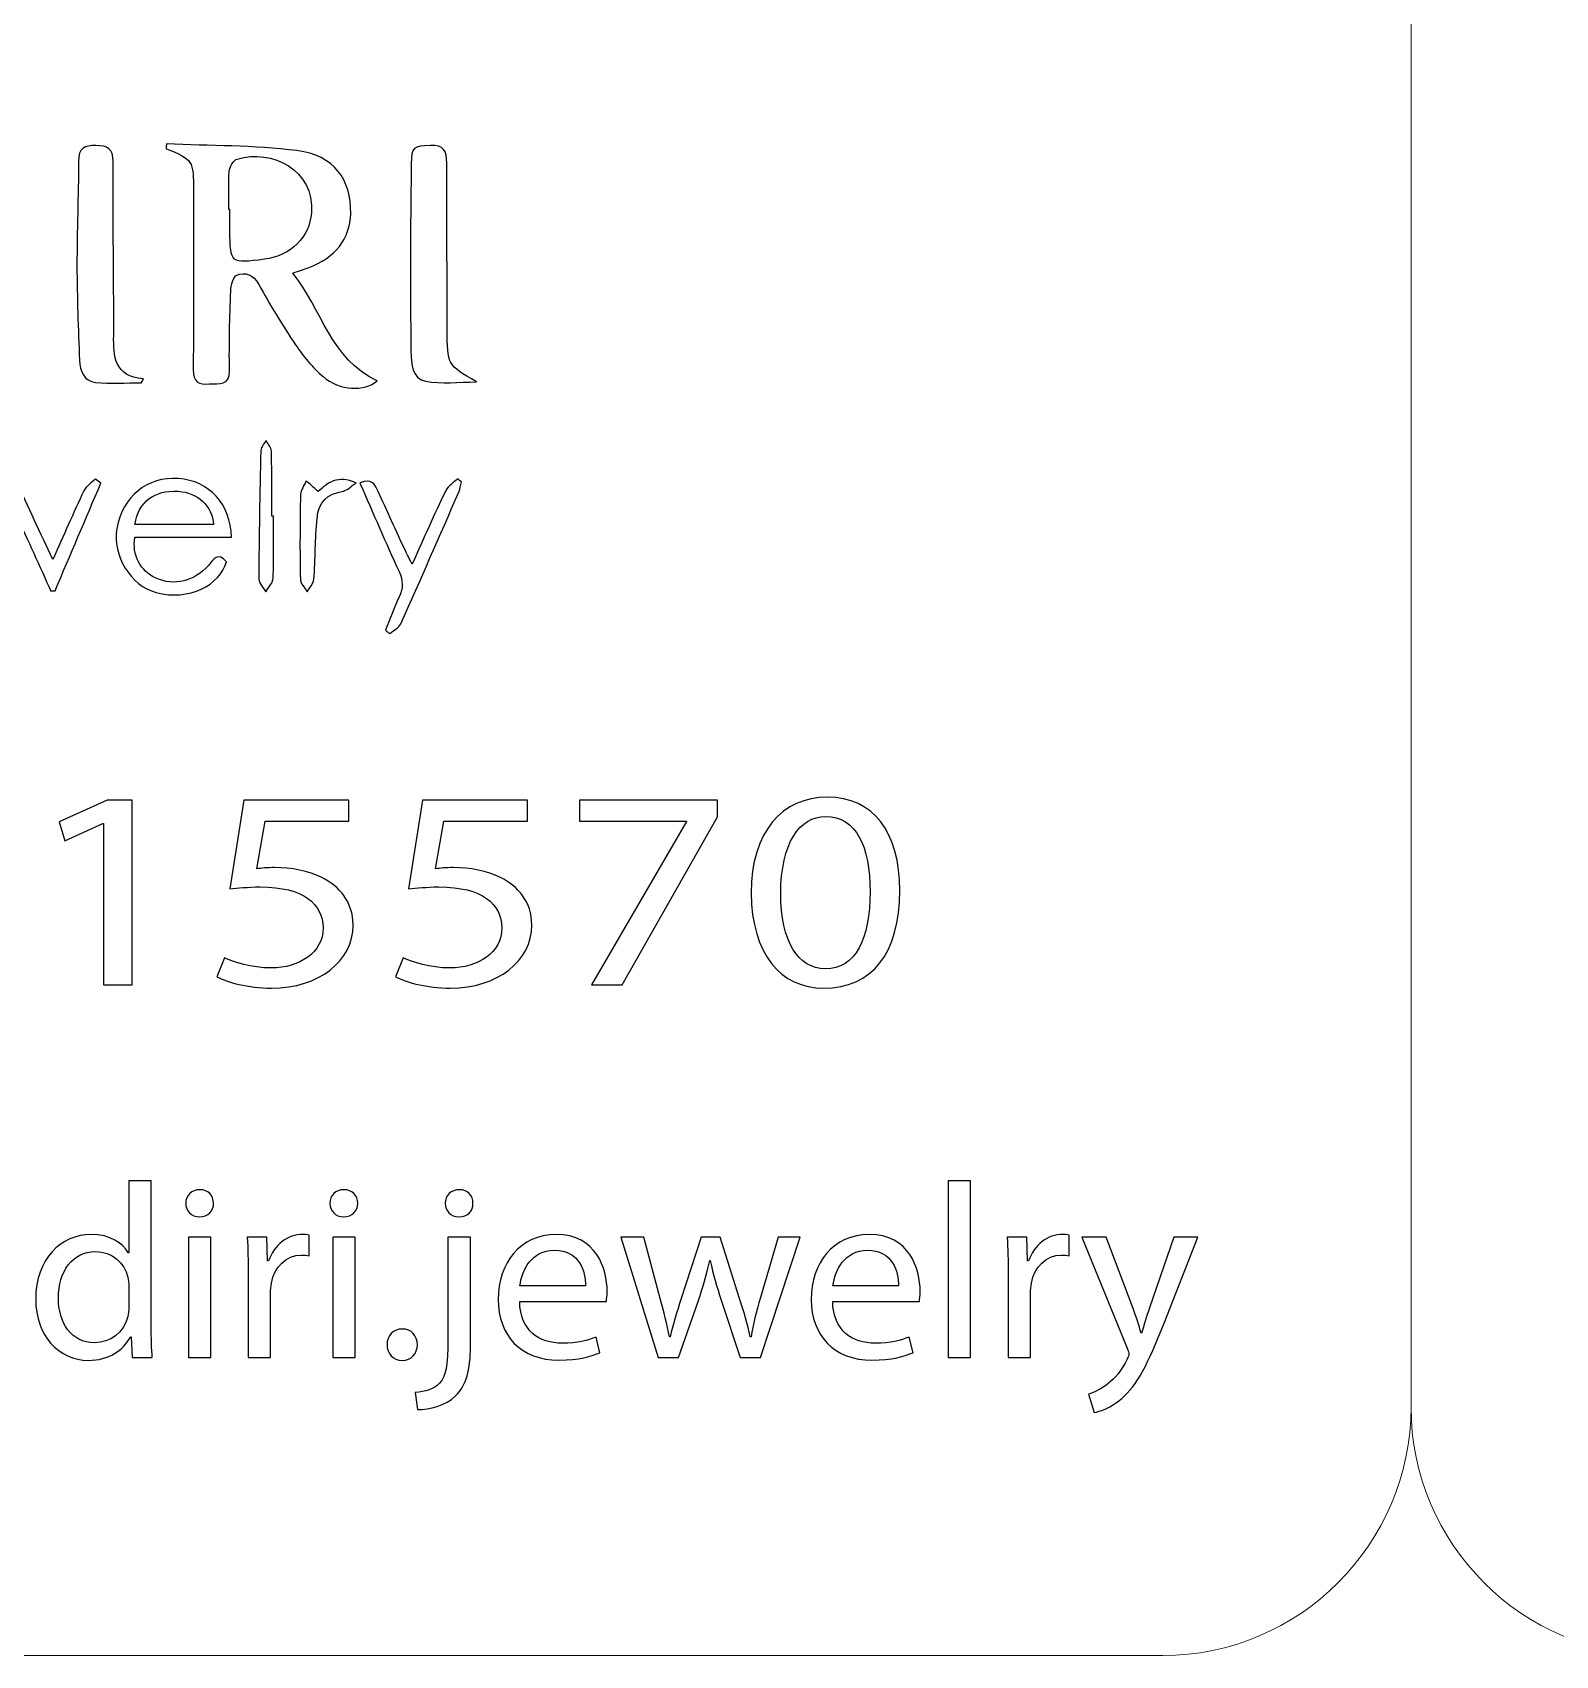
# Model space of a CAD drawing. Header units: millimetres. Extents: x -576 to 618, y 160 to 343.
# Drawn here: x -115.43 to -97.13, y 263.5 to 283 of the extents above; entities that cross this region are included whole.
import ezdxf

# ---------------------------------------------------------------- set-up
doc = ezdxf.new("R2010")
doc.units = ezdxf.units.MM
doc.header["$MEASUREMENT"] = 0
doc.layers.add('Layer 1', color=7, linetype='Continuous')

msp = doc.modelspace()

# ---------------------------------------------------------------- linework, layer by layer
at = {"layer": 'Layer 1', "color": 250, "lineweight": 18}
for points in [[(-135.6783, 303.3001), (-135.6783, 303.3001), (-101.8483, 303.3001), (-101.8483, 303.3001), (-100.2043, 303.3001), (-98.8633, 301.9591), (-98.8633, 300.3151), (-98.8633, 300.3151), (-98.8633, 266.4851), (-98.8633, 266.4851), (-98.8633, 264.8411), (-100.2043, 263.5001), (-101.8483, 263.5001), (-101.8483, 263.5001), (-135.6783, 263.5001), (-135.6783, 263.5001), (-137.3223, 263.5001), (-138.6633, 264.8411), (-138.6633, 266.4851), (-138.6633, 266.4851), (-138.6633, 300.3151), (-138.6633, 300.3151), (-138.6633, 301.9591), (-137.3223, 303.3001), (-135.6783, 303.3001)], [(-95.8783, 303.3001), (-95.8783, 303.3001), (-62.0483, 303.3001), (-62.0483, 303.3001), (-60.4043, 303.3001), (-59.0633, 301.9591), (-59.0633, 300.3151), (-59.0633, 300.3151), (-59.0633, 266.4851), (-59.0633, 266.4851), (-59.0633, 264.8411), (-60.4043, 263.5001), (-62.0483, 263.5001), (-62.0483, 263.5001), (-95.8783, 263.5001), (-95.8783, 263.5001), (-97.5223, 263.5001), (-98.8633, 264.8411), (-98.8633, 266.4851), (-98.8633, 266.4851), (-98.8633, 300.3151), (-98.8633, 300.3151), (-98.8633, 301.9591), (-97.5223, 303.3001), (-95.8783, 303.3001)]]:
    msp.add_open_spline(points, degree=3, knots=[0, 0, 0, 0, 0.125, 0.125, 0.125, 0.25, 0.25, 0.25, 0.375, 0.375, 0.375, 0.5, 0.5, 0.5, 0.625, 0.625, 0.625, 0.75, 0.75, 0.75, 0.875, 0.875, 0.875, 1, 1, 1, 1], dxfattribs=at)
at = {"layer": 'Layer 1', "color": 230}
for points, knots in [([(-114.1259, 278.7924), (-114.3091, 278.7924), (-114.4944, 278.7777), (-114.6757, 278.7974), (-114.8127, 278.812), (-114.8645, 278.9353), (-114.8694, 279.0616), (-114.8838, 279.4408), (-114.8985, 279.8199), (-114.8994, 280.1989), (-114.9, 280.6183), (-114.8813, 281.037), (-114.881, 281.4564), (-114.8807, 281.6124), (-114.8098, 281.6457), (-114.6719, 281.6432), (-114.5349, 281.6408), (-114.4641, 281.6071), (-114.4647, 281.451), (-114.4676, 280.8165), (-114.4598, 280.1821), (-114.4567, 279.5475), (-114.4563, 279.4854), (-114.4576, 279.423), (-114.4582, 279.3606), (-114.461, 279.111), (-114.4535, 278.8679), (-114.1003, 278.8402), (-114.1087, 278.8245), (-114.1175, 278.8086), (-114.1259, 278.7924)], [0, 0, 0, 0, 0.1, 0.1, 0.1, 0.2, 0.2, 0.2, 0.3, 0.3, 0.3, 0.4, 0.4, 0.4, 0.5, 0.5, 0.5, 0.6, 0.6, 0.6, 0.7, 0.7, 0.7, 0.8, 0.8, 0.8, 0.9, 0.9, 0.9, 1, 1, 1, 1]), ([(-113.8239, 281.6631), (-113.3006, 281.6394), (-112.7733, 281.6482), (-112.2554, 281.5823), (-111.8079, 281.5253), (-111.603, 281.2382), (-111.6092, 280.8248), (-111.6136, 280.5249), (-111.7974, 280.2906), (-112.1185, 280.1758), (-112.1699, 280.1574), (-112.222, 280.1402), (-112.3047, 280.1115), (-111.954, 279.6719), (-111.8495, 279.0744), (-111.291, 278.8173), (-111.4413, 278.6831), (-111.7443, 278.6965), (-111.9418, 278.8672), (-112.0685, 278.9761), (-112.178, 279.1115), (-112.2719, 279.2506), (-112.4301, 279.485), (-112.5784, 279.7271), (-112.7138, 279.9754), (-112.7802, 280.0971), (-112.875, 280.1255), (-112.9781, 280.0865), (-113.0214, 280.07), (-113.0488, 279.963), (-113.0514, 279.8956), (-113.0632, 279.5789), (-113.0716, 279.2613), (-113.0663, 278.9445), (-113.0626, 278.7486), (-113.1902, 278.7873), (-113.3053, 278.7789), (-113.4345, 278.7699), (-113.5038, 278.8005), (-113.5022, 278.9521), (-113.4963, 279.6656), (-113.5001, 280.3795), (-113.4985, 281.0931), (-113.4975, 281.4616), (-113.5075, 281.4797), (-113.8273, 281.6057), (-113.8261, 281.6248), (-113.8252, 281.6441), (-113.8239, 281.6631)], [0, 0, 0, 0, 0.0625, 0.0625, 0.0625, 0.125, 0.125, 0.125, 0.1875, 0.1875, 0.1875, 0.25, 0.25, 0.25, 0.3125, 0.3125, 0.3125, 0.375, 0.375, 0.375, 0.4375, 0.4375, 0.4375, 0.5, 0.5, 0.5, 0.5625, 0.5625, 0.5625, 0.625, 0.625, 0.625, 0.6875, 0.6875, 0.6875, 0.75, 0.75, 0.75, 0.8125, 0.8125, 0.8125, 0.875, 0.875, 0.875, 0.9375, 0.9375, 0.9375, 1, 1, 1, 1]), ([(-110.0948, 278.8031), (-110.3147, 278.8031), (-110.5182, 278.7744), (-110.7091, 278.8118), (-110.8701, 278.8436), (-110.8829, 279.0199), (-110.8848, 279.1634), (-110.8904, 279.5887), (-110.8907, 280.0137), (-110.8901, 280.4386), (-110.8894, 280.7675), (-110.8848, 281.0964), (-110.8813, 281.4249), (-110.8792, 281.6258), (-110.8595, 281.6349), (-110.6526, 281.6449), (-110.4891, 281.653), (-110.453, 281.5809), (-110.4539, 281.4327), (-110.4567, 280.7697), (-110.4483, 280.1063), (-110.4483, 279.4434), (-110.4483, 279.0084), (-110.452, 279.0084), (-110.0948, 278.8031)], [0, 0, 0, 0, 0.125, 0.125, 0.125, 0.25, 0.25, 0.25, 0.375, 0.375, 0.375, 0.5, 0.5, 0.5, 0.625, 0.625, 0.625, 0.75, 0.75, 0.75, 0.875, 0.875, 0.875, 1, 1, 1, 1]), ([(-113.0729, 280.8759), (-113.0729, 280.8759), (-113.0623, 280.8759), (-113.0623, 280.8759), (-113.0623, 280.7913), (-113.0635, 280.7065), (-113.062, 280.622), (-113.0547, 280.2229), (-113.0545, 280.2229), (-112.6458, 280.2775), (-112.3268, 280.3202), (-112.1032, 280.5433), (-112.0813, 280.8363), (-112.0432, 281.3546), (-112.5525, 281.6026), (-112.9746, 281.4816), (-113.0179, 281.4691), (-113.0639, 281.3867), (-113.0682, 281.3331), (-113.081, 281.1814), (-113.0729, 281.0282), (-113.0729, 280.8759)], [0, 0, 0, 0, 0.1428571, 0.1428571, 0.1428571, 0.2857143, 0.2857143, 0.2857143, 0.4285714, 0.4285714, 0.4285714, 0.5714286, 0.5714286, 0.5714286, 0.7142857, 0.7142857, 0.7142857, 0.8571429, 0.8571429, 0.8571429, 1, 1, 1, 1]), ([(-112.5378, 277.1915), (-112.5378, 276.9425), (-112.5322, 276.6932), (-112.5419, 276.4446), (-112.5441, 276.3884), (-112.599, 276.3344), (-112.6295, 276.2792), (-112.6589, 276.331), (-112.7134, 276.3827), (-112.7134, 276.4342), (-112.7116, 276.9494), (-112.7016, 277.4645), (-112.6891, 277.979), (-112.6879, 278.0202), (-112.6483, 278.0604), (-112.6261, 278.101), (-112.6037, 278.058), (-112.5628, 278.0159), (-112.5618, 277.9724), (-112.5559, 277.7122), (-112.5587, 277.4517), (-112.5587, 277.1915), (-112.5587, 277.1915), (-112.5378, 277.1915), (-112.5378, 277.1915)], [0, 0, 0, 0, 0.125, 0.125, 0.125, 0.25, 0.25, 0.25, 0.375, 0.375, 0.375, 0.5, 0.5, 0.5, 0.625, 0.625, 0.625, 0.75, 0.75, 0.75, 0.875, 0.875, 0.875, 1, 1, 1, 1]), ([(-115.6357, 277.2238), (-115.7883, 276.8875), (-115.9234, 276.5908), (-116.0582, 276.294), (-116.0744, 276.2924), (-116.091, 276.2912), (-116.1075, 276.29), (-116.2884, 276.7218), (-116.4698, 277.1533), (-116.651, 277.5851), (-116.632, 277.6004), (-116.6136, 277.616), (-116.5948, 277.6317), (-116.5493, 277.5927), (-116.4847, 277.5627), (-116.461, 277.5131), (-116.3509, 277.2831), (-116.2525, 277.0482), (-116.1493, 276.8151), (-116.1315, 276.7754), (-116.1091, 276.738), (-116.0775, 276.6784), (-115.9306, 276.9945), (-115.7932, 277.2903), (-115.6366, 277.6266), (-115.4809, 277.2925), (-115.3424, 276.9945), (-115.1901, 276.6675), (-115.0576, 276.9633), (-114.9415, 277.2322), (-114.8154, 277.4965), (-114.789, 277.5521), (-114.7243, 277.5889), (-114.6775, 277.6344), (-114.6554, 277.6191), (-114.6336, 277.6035), (-114.612, 277.588), (-114.7955, 277.1561), (-114.9792, 276.7243), (-115.1627, 276.2931), (-115.1795, 276.2922), (-115.1967, 276.2912), (-115.2132, 276.2906), (-115.349, 276.5901), (-115.4847, 276.8896), (-115.6357, 277.2238)], [0, 0, 0, 0, 0.0666667, 0.0666667, 0.0666667, 0.1333333, 0.1333333, 0.1333333, 0.2, 0.2, 0.2, 0.2666667, 0.2666667, 0.2666667, 0.3333333, 0.3333333, 0.3333333, 0.4, 0.4, 0.4, 0.4666667, 0.4666667, 0.4666667, 0.5333333, 0.5333333, 0.5333333, 0.6, 0.6, 0.6, 0.6666667, 0.6666667, 0.6666667, 0.7333333, 0.7333333, 0.7333333, 0.8, 0.8, 0.8, 0.8666667, 0.8666667, 0.8666667, 0.9333333, 0.9333333, 0.9333333, 1, 1, 1, 1]), ([(-113.0432, 276.9359), (-113.0432, 276.9359), (-114.2029, 276.9359), (-114.2029, 276.9359), (-114.2401, 276.7187), (-114.1411, 276.5362), (-113.9471, 276.4448), (-113.7393, 276.3465), (-113.4825, 276.4071), (-113.3196, 276.5989), (-113.2551, 276.675), (-113.2026, 276.7646), (-113.1034, 276.6414), (-113.1777, 276.3643), (-113.5521, 276.1668), (-113.9471, 276.2729), (-114.2548, 276.3556), (-114.4778, 276.7187), (-114.4201, 277.0423), (-114.3512, 277.4274), (-114.0541, 277.6682), (-113.68, 277.6417), (-113.3087, 277.6155), (-113.0482, 277.3368), (-113.0432, 276.9359)], [0, 0, 0, 0, 0.125, 0.125, 0.125, 0.25, 0.25, 0.25, 0.375, 0.375, 0.375, 0.5, 0.5, 0.5, 0.625, 0.625, 0.625, 0.75, 0.75, 0.75, 0.875, 0.875, 0.875, 1, 1, 1, 1]), ([(-111.9997, 277.4847), (-111.889, 277.5866), (-111.7676, 277.6896), (-111.5448, 277.5895), (-111.6106, 277.5452), (-111.649, 277.5012), (-111.6946, 277.4921), (-111.8945, 277.4522), (-111.9931, 277.3692), (-112.0138, 277.1598), (-112.0372, 276.919), (-112.0328, 276.6753), (-112.0509, 276.4334), (-112.055, 276.3811), (-112.103, 276.3317), (-112.1308, 276.2809), (-112.1601, 276.3311), (-112.2137, 276.3807), (-112.2143, 276.4316), (-112.2209, 276.7704), (-112.2194, 277.1096), (-112.2122, 277.4484), (-112.211, 277.5046), (-112.1673, 277.5598), (-112.1432, 277.6154), (-112.0999, 277.576), (-112.0571, 277.5368), (-111.9997, 277.4847)], [0, 0, 0, 0, 0.1111111, 0.1111111, 0.1111111, 0.2222222, 0.2222222, 0.2222222, 0.3333333, 0.3333333, 0.3333333, 0.4444444, 0.4444444, 0.4444444, 0.5555556, 0.5555556, 0.5555556, 0.6666667, 0.6666667, 0.6666667, 0.7777778, 0.7777778, 0.7777778, 0.8888889, 0.8888889, 0.8888889, 1, 1, 1, 1]), ([(-111.4979, 277.5885), (-111.3622, 277.6525), (-111.3212, 277.5758), (-111.2842, 277.4962), (-111.1725, 277.2553), (-111.0623, 277.0132), (-110.9506, 276.772), (-110.93, 276.7271), (-110.906, 276.684), (-110.8704, 276.6141), (-110.7291, 276.9264), (-110.6024, 277.2154), (-110.4657, 277.4993), (-110.4386, 277.5552), (-110.3725, 277.5923), (-110.3241, 277.6379), (-110.3088, 277.626), (-110.2939, 277.6138), (-110.2782, 277.6019), (-110.2886, 277.5611), (-110.2929, 277.5174), (-110.3094, 277.4796), (-110.54, 276.9514), (-110.7702, 276.4232), (-111.0067, 275.8977), (-111.0292, 275.8481), (-111.0947, 275.8178), (-111.1403, 275.7786), (-111.1568, 275.7926), (-111.1737, 275.8066), (-111.1909, 275.8207), (-111.1366, 275.9539), (-111.0876, 276.0893), (-111.0261, 276.2191), (-110.9762, 276.3249), (-110.9787, 276.4163), (-111.0283, 276.5243), (-111.1893, 276.8722), (-111.3387, 277.2254), (-111.4979, 277.5885)], [0, 0, 0, 0, 0.0769231, 0.0769231, 0.0769231, 0.1538462, 0.1538462, 0.1538462, 0.2307692, 0.2307692, 0.2307692, 0.3076923, 0.3076923, 0.3076923, 0.3846154, 0.3846154, 0.3846154, 0.4615385, 0.4615385, 0.4615385, 0.5384615, 0.5384615, 0.5384615, 0.6153846, 0.6153846, 0.6153846, 0.6923077, 0.6923077, 0.6923077, 0.7692308, 0.7692308, 0.7692308, 0.8461538, 0.8461538, 0.8461538, 0.9230769, 0.9230769, 0.9230769, 1, 1, 1, 1]), ([(-113.2572, 277.0907), (-113.2735, 277.3143), (-113.4457, 277.4741), (-113.6834, 277.4887), (-113.9695, 277.5069), (-114.1537, 277.3686), (-114.2045, 277.0907), (-114.2045, 277.0907), (-113.2572, 277.0907), (-113.2572, 277.0907)], [0, 0, 0, 0, 0.3333333, 0.3333333, 0.3333333, 0.6666667, 0.6666667, 0.6666667, 1, 1, 1, 1]), ([(-105.0093, 272.6904), (-105.0093, 271.9363), (-105.3416, 271.5197), (-105.925, 271.5197), (-106.4395, 271.5197), (-106.7881, 271.9259), (-106.7961, 272.6601), (-106.7961, 273.4039), (-106.4152, 273.8136), (-105.8804, 273.8136), (-105.3256, 273.8136), (-105.0093, 273.3971), (-105.0093, 272.6904)], [0, 0, 0, 0, 0.25, 0.25, 0.25, 0.5, 0.5, 0.5, 0.75, 0.75, 0.75, 1, 1, 1, 1]), ([(-114.5788, 273.4961), (-114.5788, 273.4961), (-114.5868, 273.4961), (-114.5868, 273.4961), (-114.5868, 273.4961), (-115.0446, 273.288), (-115.0446, 273.288), (-115.0446, 273.288), (-115.1135, 273.5167), (-115.1135, 273.5167), (-115.1135, 273.5167), (-114.5382, 273.776), (-114.5382, 273.776), (-114.5382, 273.776), (-114.2343, 273.776), (-114.2343, 273.776), (-114.2343, 273.776), (-114.2343, 271.5573), (-114.2343, 271.5573), (-114.2343, 271.5573), (-114.5788, 271.5573), (-114.5788, 271.5573), (-114.5788, 271.5573), (-114.5788, 273.4961), (-114.5788, 273.4961)], [0, 0, 0, 0, 0.125, 0.125, 0.125, 0.25, 0.25, 0.25, 0.375, 0.375, 0.375, 0.5, 0.5, 0.5, 0.625, 0.625, 0.625, 0.75, 0.75, 0.75, 0.875, 0.875, 0.875, 1, 1, 1, 1]), ([(-111.6322, 273.5235), (-111.6322, 273.5235), (-112.6372, 273.5235), (-112.6372, 273.5235), (-112.6372, 273.5235), (-112.7383, 272.9535), (-112.7383, 272.9535), (-112.6777, 272.96), (-112.6209, 272.9672), (-112.5236, 272.9672), (-112.3211, 272.9672), (-112.1186, 272.9298), (-111.9563, 272.8477), (-111.7498, 272.7488), (-111.5797, 272.5575), (-111.5797, 272.2777), (-111.5797, 271.8439), (-111.989, 271.5198), (-112.56, 271.5198), (-112.8477, 271.5198), (-113.0908, 271.5882), (-113.2166, 271.6564), (-113.2166, 271.6564), (-113.1273, 271.8848), (-113.1273, 271.8848), (-113.0178, 271.8302), (-112.8031, 271.762), (-112.5641, 271.762), (-112.2278, 271.762), (-111.9401, 271.9463), (-111.9401, 272.2434), (-111.9441, 272.5301), (-112.1713, 272.7351), (-112.698, 272.7351), (-112.8477, 272.7351), (-112.965, 272.7213), (-113.0624, 272.7111), (-113.0624, 272.7111), (-112.8923, 273.7763), (-112.8923, 273.7763), (-112.8923, 273.7763), (-111.6322, 273.7763), (-111.6322, 273.7763), (-111.6322, 273.7763), (-111.6322, 273.5235), (-111.6322, 273.5235)], [0, 0, 0, 0, 0.0666667, 0.0666667, 0.0666667, 0.1333333, 0.1333333, 0.1333333, 0.2, 0.2, 0.2, 0.2666667, 0.2666667, 0.2666667, 0.3333333, 0.3333333, 0.3333333, 0.4, 0.4, 0.4, 0.4666667, 0.4666667, 0.4666667, 0.5333333, 0.5333333, 0.5333333, 0.6, 0.6, 0.6, 0.6666667, 0.6666667, 0.6666667, 0.7333333, 0.7333333, 0.7333333, 0.8, 0.8, 0.8, 0.8666667, 0.8666667, 0.8666667, 0.9333333, 0.9333333, 0.9333333, 1, 1, 1, 1]), ([(-109.4841, 273.5235), (-109.4841, 273.5235), (-110.4891, 273.5235), (-110.4891, 273.5235), (-110.4891, 273.5235), (-110.5902, 272.9535), (-110.5902, 272.9535), (-110.5297, 272.96), (-110.4729, 272.9672), (-110.3755, 272.9672), (-110.1731, 272.9672), (-109.9706, 272.9298), (-109.8084, 272.8477), (-109.6017, 272.7488), (-109.4318, 272.5575), (-109.4318, 272.2777), (-109.4318, 271.8439), (-109.8411, 271.5198), (-110.4121, 271.5198), (-110.6998, 271.5198), (-110.9428, 271.5882), (-111.0685, 271.6564), (-111.0685, 271.6564), (-110.9793, 271.8848), (-110.9793, 271.8848), (-110.8698, 271.8302), (-110.6551, 271.762), (-110.4161, 271.762), (-110.0798, 271.762), (-109.7921, 271.9463), (-109.7921, 272.2434), (-109.7961, 272.5301), (-110.0233, 272.7351), (-110.55, 272.7351), (-110.6998, 272.7351), (-110.8171, 272.7213), (-110.9144, 272.7111), (-110.9144, 272.7111), (-110.7444, 273.7763), (-110.7444, 273.7763), (-110.7444, 273.7763), (-109.4841, 273.7763), (-109.4841, 273.7763), (-109.4841, 273.7763), (-109.4841, 273.5235), (-109.4841, 273.5235)], [0, 0, 0, 0, 0.0666667, 0.0666667, 0.0666667, 0.1333333, 0.1333333, 0.1333333, 0.2, 0.2, 0.2, 0.2666667, 0.2666667, 0.2666667, 0.3333333, 0.3333333, 0.3333333, 0.4, 0.4, 0.4, 0.4666667, 0.4666667, 0.4666667, 0.5333333, 0.5333333, 0.5333333, 0.6, 0.6, 0.6, 0.6666667, 0.6666667, 0.6666667, 0.7333333, 0.7333333, 0.7333333, 0.8, 0.8, 0.8, 0.8666667, 0.8666667, 0.8666667, 0.9333333, 0.9333333, 0.9333333, 1, 1, 1, 1]), ([(-107.1981, 273.7761), (-107.1981, 273.7761), (-107.1981, 273.578), (-107.1981, 273.578), (-107.1981, 273.578), (-108.3448, 271.5574), (-108.3448, 271.5574), (-108.3448, 271.5574), (-108.7132, 271.5574), (-108.7132, 271.5574), (-108.7132, 271.5574), (-107.571, 273.5203), (-107.571, 273.5203), (-107.571, 273.5203), (-107.571, 273.5269), (-107.571, 273.5269), (-107.571, 273.5269), (-108.8593, 273.5269), (-108.8593, 273.5269), (-108.8593, 273.5269), (-108.8593, 273.7761), (-108.8593, 273.7761), (-108.8593, 273.7761), (-107.1981, 273.7761), (-107.1981, 273.7761)], [0, 0, 0, 0, 0.125, 0.125, 0.125, 0.25, 0.25, 0.25, 0.375, 0.375, 0.375, 0.5, 0.5, 0.5, 0.625, 0.625, 0.625, 0.75, 0.75, 0.75, 0.875, 0.875, 0.875, 1, 1, 1, 1]), ([(-106.4395, 272.6564), (-106.4395, 272.0795), (-106.2289, 271.7521), (-105.9048, 271.7521), (-105.54, 271.7521), (-105.3662, 272.1103), (-105.3662, 272.6769), (-105.3662, 273.223), (-105.5322, 273.5814), (-105.9007, 273.5814), (-106.2126, 273.5814), (-106.4395, 273.2607), (-106.4395, 272.6564)], [0, 0, 0, 0, 0.25, 0.25, 0.25, 0.5, 0.5, 0.5, 0.75, 0.75, 0.75, 1, 1, 1, 1]), ([(-114.0062, 269.2024), (-114.0062, 269.2024), (-114.0062, 267.4532), (-114.0062, 267.4532), (-114.0062, 267.3247), (-114.0031, 267.1781), (-113.994, 267.0794), (-113.994, 267.0794), (-114.2362, 267.0794), (-114.2362, 267.0794), (-114.2362, 267.0794), (-114.2484, 267.3306), (-114.2484, 267.3306), (-114.2484, 267.3306), (-114.2546, 267.3306), (-114.2546, 267.3306), (-114.3373, 267.169), (-114.5182, 267.0467), (-114.7607, 267.0467), (-115.1192, 267.0467), (-115.3953, 267.3425), (-115.3953, 267.7821), (-115.3984, 268.2635), (-115.0914, 268.5593), (-114.7298, 268.5593), (-114.5029, 268.5593), (-114.3495, 268.4548), (-114.2824, 268.3381), (-114.2824, 268.3381), (-114.2762, 268.3381), (-114.2762, 268.3381), (-114.2762, 268.3381), (-114.2762, 269.2024), (-114.2762, 269.2024), (-114.2762, 269.2024), (-114.0062, 269.2024), (-114.0062, 269.2024)], [0, 0, 0, 0, 0.0833333, 0.0833333, 0.0833333, 0.1666667, 0.1666667, 0.1666667, 0.25, 0.25, 0.25, 0.3333333, 0.3333333, 0.3333333, 0.4166667, 0.4166667, 0.4166667, 0.5, 0.5, 0.5, 0.5833333, 0.5833333, 0.5833333, 0.6666667, 0.6666667, 0.6666667, 0.75, 0.75, 0.75, 0.8333333, 0.8333333, 0.8333333, 0.9166667, 0.9166667, 0.9166667, 1, 1, 1, 1]), ([(-104.429, 269.2022), (-104.429, 269.2022), (-104.1594, 269.2022), (-104.1594, 269.2022), (-104.1594, 269.2022), (-104.1594, 267.0793), (-104.1594, 267.0793), (-104.1594, 267.0793), (-104.429, 267.0793), (-104.429, 267.0793), (-104.429, 267.0793), (-104.429, 269.2022), (-104.429, 269.2022)], [0, 0, 0, 0, 0.25, 0.25, 0.25, 0.5, 0.5, 0.5, 0.75, 0.75, 0.75, 1, 1, 1, 1]), ([(-113.2577, 268.9332), (-113.2549, 268.8434), (-113.3223, 268.7717), (-113.4296, 268.7717), (-113.5247, 268.7717), (-113.5921, 268.8434), (-113.5921, 268.9332), (-113.5921, 269.0259), (-113.5216, 269.0974), (-113.4236, 269.0974), (-113.3223, 269.0974), (-113.2577, 269.0259), (-113.2577, 268.9332)], [0, 0, 0, 0, 0.25, 0.25, 0.25, 0.5, 0.5, 0.5, 0.75, 0.75, 0.75, 1, 1, 1, 1]), ([(-111.5251, 268.9332), (-111.522, 268.8434), (-111.5897, 268.7717), (-111.697, 268.7717), (-111.7918, 268.7717), (-111.8592, 268.8434), (-111.8592, 268.9332), (-111.8592, 269.0259), (-111.7887, 269.0974), (-111.6908, 269.0974), (-111.5897, 269.0974), (-111.5251, 269.0259), (-111.5251, 268.9332)], [0, 0, 0, 0, 0.25, 0.25, 0.25, 0.5, 0.5, 0.5, 0.75, 0.75, 0.75, 1, 1, 1, 1]), ([(-110.1393, 268.9332), (-110.1361, 268.8465), (-110.2004, 268.7717), (-110.3077, 268.7717), (-110.4088, 268.7717), (-110.473, 268.8465), (-110.473, 268.9332), (-110.473, 269.0259), (-110.4028, 269.0974), (-110.3017, 269.0974), (-110.2035, 269.0974), (-110.1393, 269.0259), (-110.1393, 268.9332)], [0, 0, 0, 0, 0.25, 0.25, 0.25, 0.5, 0.5, 0.5, 0.75, 0.75, 0.75, 1, 1, 1, 1]), ([(-112.8407, 268.0752), (-112.8407, 268.2456), (-112.8442, 268.3922), (-112.8532, 268.5264), (-112.8532, 268.5264), (-112.6169, 268.5264), (-112.6169, 268.5264), (-112.6169, 268.5264), (-112.6079, 268.2425), (-112.6079, 268.2425), (-112.6079, 268.2425), (-112.5954, 268.2425), (-112.5954, 268.2425), (-112.5281, 268.4368), (-112.3658, 268.5595), (-112.1845, 268.5595), (-112.1539, 268.5595), (-112.1324, 268.5563), (-112.1078, 268.5504), (-112.1078, 268.5504), (-112.1078, 268.3024), (-112.1078, 268.3024), (-112.1355, 268.3083), (-112.1633, 268.3114), (-112.1998, 268.3114), (-112.3902, 268.3114), (-112.525, 268.171), (-112.5618, 267.9735), (-112.5679, 267.9376), (-112.5742, 267.8958), (-112.5742, 267.8509), (-112.5742, 267.8509), (-112.5742, 267.0796), (-112.5742, 267.0796), (-112.5742, 267.0796), (-112.8407, 267.0796), (-112.8407, 267.0796), (-112.8407, 267.0796), (-112.8407, 268.0752), (-112.8407, 268.0752)], [0, 0, 0, 0, 0.0769231, 0.0769231, 0.0769231, 0.1538462, 0.1538462, 0.1538462, 0.2307692, 0.2307692, 0.2307692, 0.3076923, 0.3076923, 0.3076923, 0.3846154, 0.3846154, 0.3846154, 0.4615385, 0.4615385, 0.4615385, 0.5384615, 0.5384615, 0.5384615, 0.6153846, 0.6153846, 0.6153846, 0.6923077, 0.6923077, 0.6923077, 0.7692308, 0.7692308, 0.7692308, 0.8461538, 0.8461538, 0.8461538, 0.9230769, 0.9230769, 0.9230769, 1, 1, 1, 1]), ([(-109.5779, 267.7552), (-109.572, 267.3994), (-109.3389, 267.2528), (-109.0691, 267.2528), (-108.8759, 267.2528), (-108.7595, 267.2859), (-108.6584, 267.3274), (-108.6584, 267.3274), (-108.6123, 267.1392), (-108.6123, 267.1392), (-108.7074, 267.0974), (-108.87, 267.0496), (-109.1059, 267.0496), (-109.5627, 267.0496), (-109.8356, 267.3423), (-109.8356, 267.7791), (-109.8356, 268.2157), (-109.572, 268.5595), (-109.1396, 268.5595), (-108.6553, 268.5595), (-108.5265, 268.1439), (-108.5265, 267.8777), (-108.5265, 267.8238), (-108.5327, 267.782), (-108.5355, 267.7552), (-108.5355, 267.7552), (-109.5779, 267.7552), (-109.5779, 267.7552)], [0, 0, 0, 0, 0.1111111, 0.1111111, 0.1111111, 0.2222222, 0.2222222, 0.2222222, 0.3333333, 0.3333333, 0.3333333, 0.4444444, 0.4444444, 0.4444444, 0.5555556, 0.5555556, 0.5555556, 0.6666667, 0.6666667, 0.6666667, 0.7777778, 0.7777778, 0.7777778, 0.8888889, 0.8888889, 0.8888889, 1, 1, 1, 1]), ([(-105.8152, 267.7552), (-105.8093, 267.3994), (-105.5765, 267.2528), (-105.3063, 267.2528), (-105.1131, 267.2528), (-104.9967, 267.2859), (-104.8957, 267.3274), (-104.8957, 267.3274), (-104.8495, 267.1392), (-104.8495, 267.1392), (-104.9447, 267.0974), (-105.1072, 267.0496), (-105.3431, 267.0496), (-105.7999, 267.0496), (-106.0729, 267.3423), (-106.0729, 267.7791), (-106.0729, 268.2157), (-105.8093, 268.5595), (-105.3768, 268.5595), (-104.8926, 268.5595), (-104.7637, 268.1439), (-104.7637, 267.8777), (-104.7637, 267.8238), (-104.77, 267.782), (-104.7727, 267.7552), (-104.7727, 267.7552), (-105.8152, 267.7552), (-105.8152, 267.7552)], [0, 0, 0, 0, 0.1111111, 0.1111111, 0.1111111, 0.2222222, 0.2222222, 0.2222222, 0.3333333, 0.3333333, 0.3333333, 0.4444444, 0.4444444, 0.4444444, 0.5555556, 0.5555556, 0.5555556, 0.6666667, 0.6666667, 0.6666667, 0.7777778, 0.7777778, 0.7777778, 0.8888889, 0.8888889, 0.8888889, 1, 1, 1, 1]), ([(-103.7052, 268.0752), (-103.7052, 268.2456), (-103.7086, 268.3922), (-103.7177, 268.5264), (-103.7177, 268.5264), (-103.4814, 268.5264), (-103.4814, 268.5264), (-103.4814, 268.5264), (-103.4724, 268.2425), (-103.4724, 268.2425), (-103.4724, 268.2425), (-103.4599, 268.2425), (-103.4599, 268.2425), (-103.3925, 268.4368), (-103.2303, 268.5595), (-103.049, 268.5595), (-103.0184, 268.5595), (-102.9969, 268.5563), (-102.9723, 268.5504), (-102.9723, 268.5504), (-102.9723, 268.3024), (-102.9723, 268.3024), (-103, 268.3083), (-103.0278, 268.3114), (-103.0643, 268.3114), (-103.2547, 268.3114), (-103.3894, 268.171), (-103.4262, 267.9735), (-103.4325, 267.9376), (-103.4387, 267.8958), (-103.4387, 267.8509), (-103.4387, 267.8509), (-103.4387, 267.0796), (-103.4387, 267.0796), (-103.4387, 267.0796), (-103.7052, 267.0796), (-103.7052, 267.0796), (-103.7052, 267.0796), (-103.7052, 268.0752), (-103.7052, 268.0752)], [0, 0, 0, 0, 0.0769231, 0.0769231, 0.0769231, 0.1538462, 0.1538462, 0.1538462, 0.2307692, 0.2307692, 0.2307692, 0.3076923, 0.3076923, 0.3076923, 0.3846154, 0.3846154, 0.3846154, 0.4615385, 0.4615385, 0.4615385, 0.5384615, 0.5384615, 0.5384615, 0.6153846, 0.6153846, 0.6153846, 0.6923077, 0.6923077, 0.6923077, 0.7692308, 0.7692308, 0.7692308, 0.8461538, 0.8461538, 0.8461538, 0.9230769, 0.9230769, 0.9230769, 1, 1, 1, 1]), ([(-114.2762, 267.9375), (-114.2762, 267.9703), (-114.2793, 268.0152), (-114.2883, 268.0479), (-114.3283, 268.2158), (-114.4755, 268.3531), (-114.6777, 268.3531), (-114.9569, 268.3531), (-115.1223, 268.1138), (-115.1223, 267.794), (-115.1223, 267.5013), (-114.975, 267.2589), (-114.6839, 267.2589), (-114.5029, 267.2589), (-114.3373, 267.3752), (-114.2883, 267.5728), (-114.2793, 267.6086), (-114.2762, 267.6448), (-114.2762, 267.6864), (-114.2762, 267.6864), (-114.2762, 267.9375), (-114.2762, 267.9375)], [0, 0, 0, 0, 0.1428571, 0.1428571, 0.1428571, 0.2857143, 0.2857143, 0.2857143, 0.4285714, 0.4285714, 0.4285714, 0.5714286, 0.5714286, 0.5714286, 0.7142857, 0.7142857, 0.7142857, 0.8571429, 0.8571429, 0.8571429, 1, 1, 1, 1]), ([(-113.5582, 268.5264), (-113.5582, 268.5264), (-113.2886, 268.5264), (-113.2886, 268.5264), (-113.2886, 268.5264), (-113.2886, 267.0793), (-113.2886, 267.0793), (-113.2886, 267.0793), (-113.5582, 267.0793), (-113.5582, 267.0793), (-113.5582, 267.0793), (-113.5582, 268.5264), (-113.5582, 268.5264)], [0, 0, 0, 0, 0.25, 0.25, 0.25, 0.5, 0.5, 0.5, 0.75, 0.75, 0.75, 1, 1, 1, 1]), ([(-111.8255, 268.5264), (-111.8255, 268.5264), (-111.556, 268.5264), (-111.556, 268.5264), (-111.556, 268.5264), (-111.556, 267.0793), (-111.556, 267.0793), (-111.556, 267.0793), (-111.8255, 267.0793), (-111.8255, 267.0793), (-111.8255, 267.0793), (-111.8255, 268.5264), (-111.8255, 268.5264)], [0, 0, 0, 0, 0.25, 0.25, 0.25, 0.5, 0.5, 0.5, 0.75, 0.75, 0.75, 1, 1, 1, 1]), ([(-110.835, 266.6608), (-110.7124, 266.6699), (-110.605, 266.7029), (-110.5408, 266.7713), (-110.4671, 266.8552), (-110.4397, 266.9688), (-110.4397, 267.3155), (-110.4397, 267.3155), (-110.4397, 268.5264), (-110.4397, 268.5264), (-110.4397, 268.5264), (-110.1698, 268.5264), (-110.1698, 268.5264), (-110.1698, 268.5264), (-110.1698, 267.2141), (-110.1698, 267.2141), (-110.1698, 266.9329), (-110.2157, 266.7507), (-110.3476, 266.6191), (-110.4671, 266.5023), (-110.6634, 266.4546), (-110.8075, 266.4546), (-110.8075, 266.4546), (-110.835, 266.6608), (-110.835, 266.6608)], [0, 0, 0, 0, 0.125, 0.125, 0.125, 0.25, 0.25, 0.25, 0.375, 0.375, 0.375, 0.5, 0.5, 0.5, 0.625, 0.625, 0.625, 0.75, 0.75, 0.75, 0.875, 0.875, 0.875, 1, 1, 1, 1]), ([(-108.7869, 267.9435), (-108.7838, 268.1108), (-108.8578, 268.371), (-109.1611, 268.371), (-109.4338, 268.371), (-109.5536, 268.1258), (-109.5748, 267.9435), (-109.5748, 267.9435), (-108.7869, 267.9435), (-108.7869, 267.9435)], [0, 0, 0, 0, 0.3333333, 0.3333333, 0.3333333, 0.6666667, 0.6666667, 0.6666667, 1, 1, 1, 1]), ([(-108.0843, 268.5265), (-108.0843, 268.5265), (-107.8881, 267.7911), (-107.8881, 267.7911), (-107.845, 267.6295), (-107.8054, 267.48), (-107.778, 267.3305), (-107.778, 267.3305), (-107.7686, 267.3305), (-107.7686, 267.3305), (-107.7349, 267.4772), (-107.6859, 267.6326), (-107.6366, 267.7882), (-107.6366, 267.7882), (-107.3945, 268.5265), (-107.3945, 268.5265), (-107.3945, 268.5265), (-107.1676, 268.5265), (-107.1676, 268.5265), (-107.1676, 268.5265), (-106.9377, 267.8033), (-106.9377, 267.8033), (-106.8825, 267.6295), (-106.8398, 267.4772), (-106.8057, 267.3305), (-106.8057, 267.3305), (-106.7967, 267.3305), (-106.7967, 267.3305), (-106.772, 267.4772), (-106.7324, 267.6295), (-106.6834, 267.8001), (-106.6834, 267.8001), (-106.4716, 268.5265), (-106.4716, 268.5265), (-106.4716, 268.5265), (-106.2051, 268.5265), (-106.2051, 268.5265), (-106.2051, 268.5265), (-106.6834, 267.0794), (-106.6834, 267.0794), (-106.6834, 267.0794), (-106.9286, 267.0794), (-106.9286, 267.0794), (-106.9286, 267.0794), (-107.1551, 267.7702), (-107.1551, 267.7702), (-107.2072, 267.9318), (-107.2503, 268.0753), (-107.2871, 268.2457), (-107.2871, 268.2457), (-107.2934, 268.2457), (-107.2934, 268.2457), (-107.3302, 268.0721), (-107.3761, 267.9224), (-107.4282, 267.767), (-107.4282, 267.767), (-107.6675, 267.0794), (-107.6675, 267.0794), (-107.6675, 267.0794), (-107.9128, 267.0794), (-107.9128, 267.0794), (-107.9128, 267.0794), (-108.3605, 268.5265), (-108.3605, 268.5265), (-108.3605, 268.5265), (-108.0843, 268.5265), (-108.0843, 268.5265)], [0, 0, 0, 0, 0.0454545, 0.0454545, 0.0454545, 0.0909091, 0.0909091, 0.0909091, 0.1363636, 0.1363636, 0.1363636, 0.1818182, 0.1818182, 0.1818182, 0.2272727, 0.2272727, 0.2272727, 0.2727273, 0.2727273, 0.2727273, 0.3181818, 0.3181818, 0.3181818, 0.3636364, 0.3636364, 0.3636364, 0.4090909, 0.4090909, 0.4090909, 0.4545455, 0.4545455, 0.4545455, 0.5, 0.5, 0.5, 0.5454545, 0.5454545, 0.5454545, 0.5909091, 0.5909091, 0.5909091, 0.6363636, 0.6363636, 0.6363636, 0.6818182, 0.6818182, 0.6818182, 0.7272727, 0.7272727, 0.7272727, 0.7727273, 0.7727273, 0.7727273, 0.8181818, 0.8181818, 0.8181818, 0.8636364, 0.8636364, 0.8636364, 0.9090909, 0.9090909, 0.9090909, 0.9545455, 0.9545455, 0.9545455, 1, 1, 1, 1]), ([(-105.0243, 267.9435), (-105.0212, 268.1108), (-105.0951, 268.371), (-105.3984, 268.371), (-105.671, 268.371), (-105.7909, 268.1258), (-105.8121, 267.9435), (-105.8121, 267.9435), (-105.0243, 267.9435), (-105.0243, 267.9435)], [0, 0, 0, 0, 0.3333333, 0.3333333, 0.3333333, 0.6666667, 0.6666667, 0.6666667, 1, 1, 1, 1]), ([(-102.5278, 268.5265), (-102.5278, 268.5265), (-102.2031, 267.6716), (-102.2031, 267.6716), (-102.1694, 267.5758), (-102.1322, 267.4622), (-102.1079, 267.3755), (-102.1079, 267.3755), (-102.102, 267.3755), (-102.102, 267.3755), (-102.0742, 267.4622), (-102.0436, 267.5726), (-102.0068, 267.6775), (-102.0068, 267.6775), (-101.7125, 268.5265), (-101.7125, 268.5265), (-101.7125, 268.5265), (-101.4274, 268.5265), (-101.4274, 268.5265), (-101.4274, 268.5265), (-101.832, 267.495), (-101.832, 267.495), (-102.0252, 266.9989), (-102.1571, 266.7446), (-102.3409, 266.5892), (-102.4726, 266.4756), (-102.6046, 266.4307), (-102.672, 266.4185), (-102.672, 266.4185), (-102.7396, 266.6401), (-102.7396, 266.6401), (-102.672, 266.6609), (-102.5834, 266.7028), (-102.5035, 266.7683), (-102.4298, 266.8253), (-102.3381, 266.9271), (-102.2764, 267.0616), (-102.2642, 267.0884), (-102.2551, 267.1093), (-102.2551, 267.1243), (-102.2551, 267.1392), (-102.2613, 267.1602), (-102.2735, 267.1933), (-102.2735, 267.1933), (-102.8221, 268.5265), (-102.8221, 268.5265), (-102.8221, 268.5265), (-102.5278, 268.5265), (-102.5278, 268.5265)], [0, 0, 0, 0, 0.0625, 0.0625, 0.0625, 0.125, 0.125, 0.125, 0.1875, 0.1875, 0.1875, 0.25, 0.25, 0.25, 0.3125, 0.3125, 0.3125, 0.375, 0.375, 0.375, 0.4375, 0.4375, 0.4375, 0.5, 0.5, 0.5, 0.5625, 0.5625, 0.5625, 0.625, 0.625, 0.625, 0.6875, 0.6875, 0.6875, 0.75, 0.75, 0.75, 0.8125, 0.8125, 0.8125, 0.875, 0.875, 0.875, 0.9375, 0.9375, 0.9375, 1, 1, 1, 1]), ([(-111.1725, 267.2348), (-111.1725, 267.3453), (-111.0957, 267.4233), (-110.9884, 267.4233), (-110.881, 267.4233), (-110.8075, 267.3453), (-110.8075, 267.2348), (-110.8075, 267.1272), (-110.8782, 267.0464), (-110.9915, 267.0464), (-111.0989, 267.0464), (-111.1725, 267.1272), (-111.1725, 267.2348)], [0, 0, 0, 0, 0.25, 0.25, 0.25, 0.5, 0.5, 0.5, 0.75, 0.75, 0.75, 1, 1, 1, 1])]:
    msp.add_open_spline(points, degree=3, knots=knots, dxfattribs=at)

doc.saveas('drawing.dxf')
